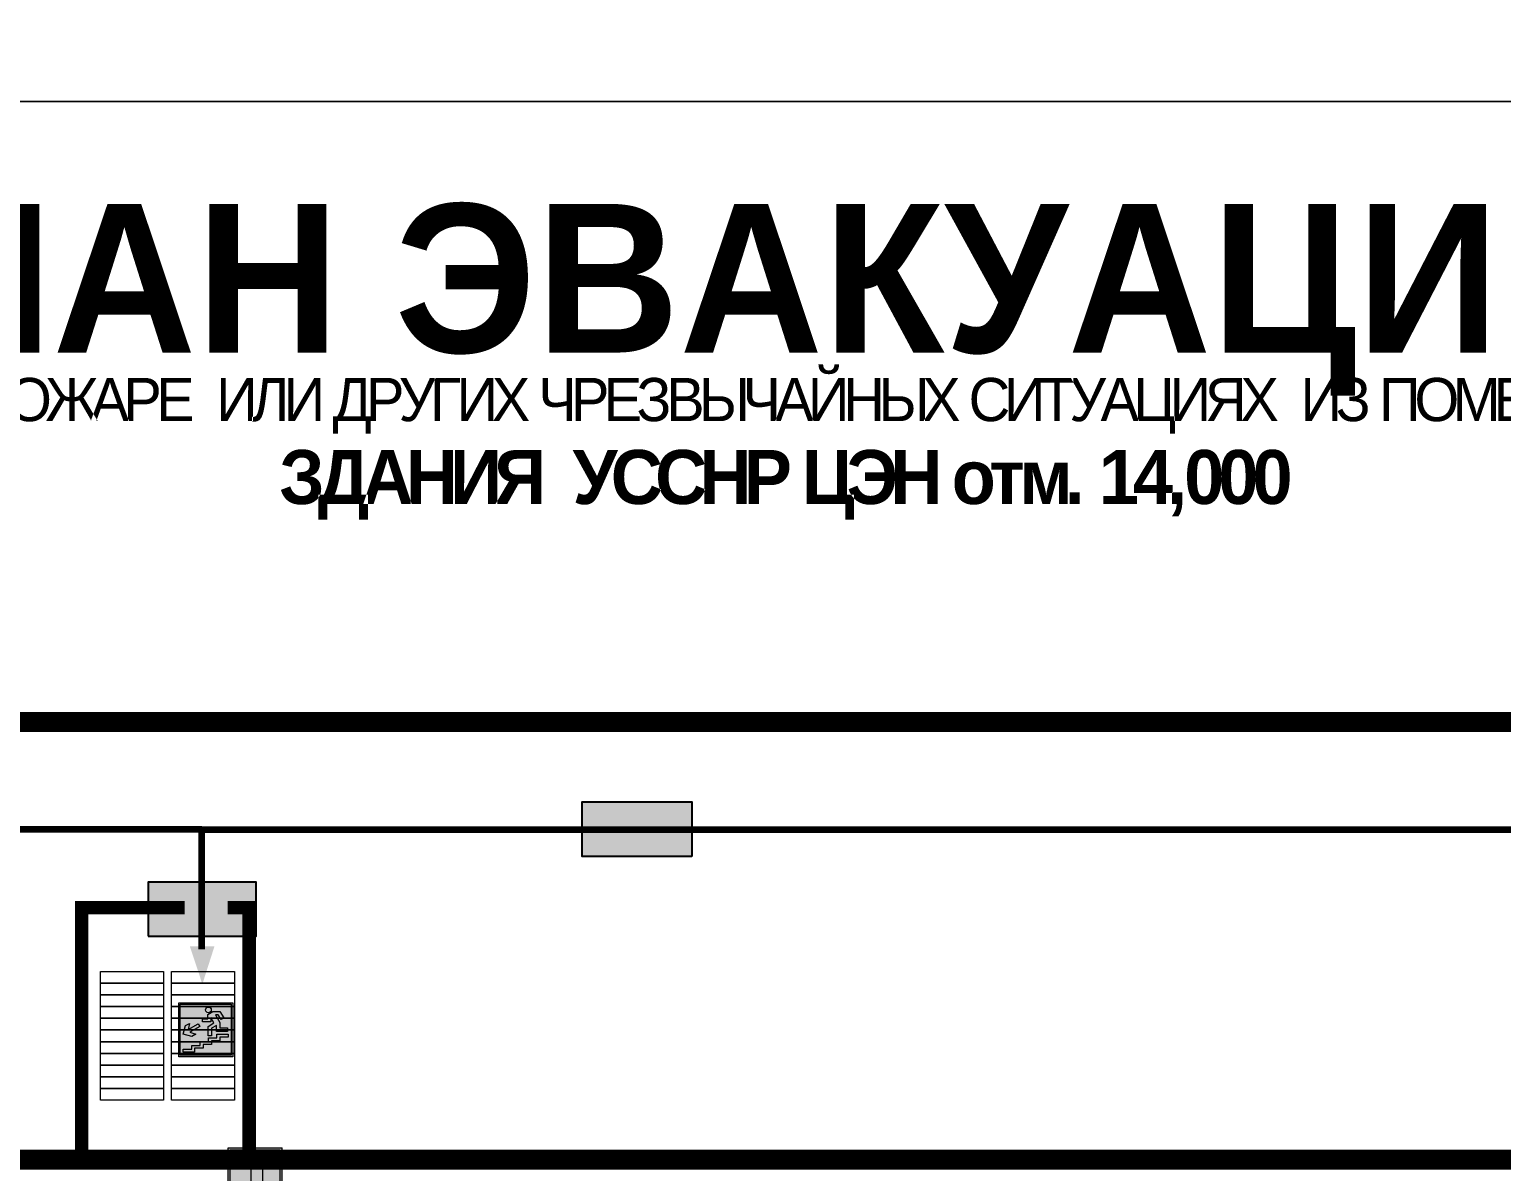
# Model space of a CAD drawing. Header units: millimetres. Extents: x 13810 to 67229, y 12374 to 21950.
# Drawn here: x 21312.1 to 21530.1, y 14783.9 to 14953 of the extents above; entities that cross this region are included whole.
import ezdxf

# ---------------------------------------------------------------- set-up
doc = ezdxf.new("R2010")
doc.units = ezdxf.units.MM
doc.layers.add('План_Штампы', color=7, linetype='Continuous')
doc.styles.add('обычный', font='arial.ttf')

# ---------------------------------------------------------------- blocks, each defined once
blk = doc.blocks.new('A$C7B4425F7')
at = {"true_color": 0xffffff}
blk.add_hatch(color=7, dxfattribs=at).paths.add_polyline_path([(0, 0), (-16, 0), (-16, -8), (0, -8)])
h = blk.add_hatch(color=126)
h.paths.add_polyline_path([(-0.2, -0.2), (-15.8, -0.2), (-15.8, -7.8), (-0.2, -7.8)])
h.paths.add_polyline_path([(-11.76, -2.03), (-11.76, -3.66), (-11.17, -3.66, -0.568275), (-11.17, -6.18), (-12.58, -6.18), (-12.58, -2.03)], flags=16)
h.paths.add_polyline_path([(-13.33, -4.12, -0.495768), (-13.59, -6.18), (-15.03, -6.18), (-15.03, -2.03), (-13.59, -2.03, -0.487973)], flags=16)
h.paths.add_polyline_path([(-10.25, -2.03), (-9.48, -2.03), (-9.48, -6.18), (-10.25, -6.18)], flags=16)
h.paths.add_polyline_path([(-13.84, -3.69), (-14.24, -3.69), (-14.24, -3.03), (-13.9, -3.03, -0.692621)], flags=0)
h.paths.add_polyline_path([(-9.15, -2.03), (-8.4, -2.03), (-8.04, -3.07), (-7.68, -2.03), (-6.93, -2.03), (-7.64, -4.1), (-6.93, -6.18), (-7.68, -6.18), (-8.04, -5.14), (-8.4, -6.18), (-9.15, -6.18), (-8.44, -4.1)], flags=16)
h.paths.add_polyline_path([(-11.76, -4.46), (-11.42, -4.46, -0.692621), (-11.36, -5.12), (-11.76, -5.12)], flags=0)
h.paths.add_polyline_path([(-13.9, -5.2), (-14.24, -5.2), (-14.24, -4.55), (-13.84, -4.55, -0.708038)], flags=0)
edge = h.paths.add_edge_path(flags=16)
edge.add_ellipse((-5.51, -4.08), major_axis=(0, 2.05), ratio=0.586184, start_angle=0, end_angle=360)
edge = h.paths.add_edge_path(flags=0)
edge.add_ellipse((-5.51, -4.08), major_axis=(0, 1.14), ratio=0.454828, start_angle=0, end_angle=360)
h.paths.add_polyline_path([(-4.13, -4.96, 0.377264), (-3.48, -4.52, 0.0555), (-3.16, -2.03), (-1.66, -2.03), (-1.66, -4.96), (-0.96, -4.96), (-0.96, -7.01), (-1.75, -7.01), (-1.75, -6.18), (-3.3, -6.18), (-3.3, -7.02), (-4.13, -7.02)], flags=16)
h.paths.add_polyline_path([(-2.73, -2.91), (-2.28, -2.91), (-2.28, -4.96), (-3.05, -4.96, 0.079136)], flags=0)
at = {"color": 126}
blk.add_lwpolyline([(-16, -8), (0, -8), (0, 0), (-16, 0)], close=True, dxfattribs=at)
blk = doc.blocks.new('A$C32E8229D')
at = {"true_color": 0xffffff}
blk.add_hatch(color=7, dxfattribs=at).paths.add_polyline_path([(0, 0), (0, -8), (16, -8), (16, 0)])
h = blk.add_hatch(color=126)
h.paths.add_polyline_path([(0.2, -0.2), (15.8, -0.2), (15.8, -7.8), (0.2, -7.8)])
h.paths.add_polyline_path([(13.49, -2.05), (12.08, -2.05), (11.37, -2.63, 0.162397), (11.29, -2.84), (11.29, -3.63), (10.35, -3.63), (10.35, -4.05), (11.68, -4.05), (11.68, -3.48), (12.26, -4.28), (11.29, -5.1), (11.29, -6.78), (11.85, -6.78), (11.85, -5.44), (12.8, -4.64), (12.8, -5.94), (14.46, -5.94), (14.46, -5.39), (13.45, -5.39), (13.45, -3.97), (12.46, -2.59), (13.15, -2.59), (13.69, -3.34), (14.18, -3)], flags=16)
h.paths.add_polyline_path([(10.74, -1.82, 1), (11.8, -1.82, 1)], flags=16)
h.paths.add_polyline_path([(9.39, -3.59), (5.99, -3.59), (6.56, -3.03), (5.91, -3.03), (5.1, -3.83), (5.91, -4.64), (6.56, -4.64), (5.99, -4.09), (9.39, -4.09)], flags=16)
h.paths.add_polyline_path([(4.29, -1.08), (1.72, -1.08), (1.72, -6.6), (4.29, -6.6)], flags=16)
at = {"color": 126}
blk.add_lwpolyline([(16, -8), (0, -8), (0, 0), (16, 0)], close=True, dxfattribs=at)
blk = doc.blocks.new('вниз 3')
at = {"lineweight": 0, "true_color": 0xffffff}
h = blk.add_hatch(color=7, dxfattribs=at)
h.dxf.hatch_style = 1
h.paths.add_polyline_path([(40997.5, -4475.69), (40997.25, -4475.28), (40995.76, -4476.15), (40995.97, -4475.23), (40995.39, -4475.56), (40995.05, -4476.83), (40996.33, -4477.17), (40996.91, -4476.83), (40996, -4476.55)], flags=0)
h.paths.add_polyline_path([(40999.81, -4473.95), (41000.22, -4473.95), (41000.64, -4474.67), (41001.03, -4474.43), (41000.46, -4473.49), (41000.42, -4473.49), (40999.43, -4473.49), (40998.68, -4473.92), (40998.68, -4474.57), (40997.88, -4474.57), (40997.88, -4475), (40999.14, -4475), (40999.14, -4474.43), (40999.14, -4474.38), (40999.59, -4475.15), (40998.72, -4475.67), (40998.72, -4477.06), (40999.24, -4477.06), (40999.24, -4475.96), (40999.95, -4475.56), (40999.95, -4476.43), (41001.61, -4476.43), (41001.61, -4475.88), (41000.47, -4475.88), (41000.47, -4475.12)], flags=0)
h.paths.add_polyline_path([(40999.2, -4473.24, 1), (40998.35, -4473.24, 1)], flags=0)
h.paths.add_polyline_path([(41000.46, -4477.26), (41001.69, -4477.26), (41001.69, -4476.84), (41000.03, -4476.84), (41000.03, -4477.39), (40998.78, -4477.39), (40998.78, -4477.95), (40997.53, -4477.95), (40997.53, -4478.5), (40996.29, -4478.5), (40996.29, -4479.06), (40995.05, -4479.06), (40995.05, -4479.48), (40995.29, -4479.48), (40996.72, -4479.48), (40996.72, -4478.92), (40997.97, -4478.92), (40997.97, -4478.36), (40999.2, -4478.36), (40999.2, -4477.81), (41000.46, -4477.81)], flags=0)
h.paths.add_polyline_path([(41002.37, -4472.17), (40994.37, -4472.17), (40994.37, -4480.17), (41002.37, -4480.17)])
h.paths.add_polyline_path([(41002.16, -4479.96), (40994.57, -4479.96), (40994.57, -4472.37), (41002.16, -4472.37)], flags=16)
h.paths.add_polyline_path([(41001.61, -4475.88), (41001.61, -4476.43), (40999.95, -4476.43), (40999.95, -4475.56), (40999.24, -4475.96), (40999.24, -4477.06), (40998.72, -4477.06), (40998.72, -4475.67), (40999.59, -4475.15), (40999.14, -4474.38), (40999.14, -4474.43), (40999.14, -4475), (40997.88, -4475), (40997.88, -4474.57), (40998.68, -4474.57), (40998.68, -4473.92), (40999.43, -4473.49), (41000.42, -4473.49), (41000.46, -4473.49), (41001.03, -4474.43), (41000.64, -4474.67), (41000.22, -4473.95), (40999.81, -4473.95), (41000.47, -4475.12), (41000.47, -4475.88)], flags=0)
h.paths.add_polyline_path([(41001.69, -4476.84), (41001.69, -4477.26), (41000.46, -4477.26), (41000.46, -4477.81), (40999.2, -4477.81), (40999.2, -4478.36), (40997.97, -4478.36), (40997.97, -4478.92), (40996.72, -4478.92), (40996.72, -4479.48), (40995.05, -4479.48), (40995.05, -4479.06), (40996.29, -4479.06), (40996.29, -4478.5), (40997.53, -4478.5), (40997.53, -4477.95), (40998.78, -4477.95), (40998.78, -4477.39), (41000.03, -4477.39), (41000.03, -4476.84)], flags=0)
h.paths.add_polyline_path([(40998.35, -4473.24, -1), (40999.2, -4473.24, -1)], flags=0)
h.paths.add_polyline_path([(40997.5, -4475.69), (40996, -4476.55), (40996.91, -4476.83), (40996.33, -4477.17), (40995.05, -4476.83), (40995.39, -4475.56), (40995.97, -4475.23), (40995.76, -4476.15), (40997.25, -4475.28)], flags=0)
at = {"lineweight": 0}
h = blk.add_hatch(color=126, dxfattribs=at)
h.dxf.hatch_style = 1
h.paths.add_polyline_path([(41002.16, -4472.37), (40994.57, -4472.37), (40994.57, -4479.96), (41002.16, -4479.96)])
h.paths.add_polyline_path([(40995.97, -4475.23), (40995.76, -4476.15), (40997.25, -4475.28), (40997.5, -4475.69), (40996, -4476.55), (40996.91, -4476.83), (40996.33, -4477.17), (40995.05, -4476.83), (40995.39, -4475.56)], flags=16)
h.paths.add_polyline_path([(40997.88, -4474.57), (40998.68, -4474.57), (40998.68, -4473.92), (40999.43, -4473.49), (41000.42, -4473.49), (41000.46, -4473.49), (41001.03, -4474.43), (41000.64, -4474.67), (41000.22, -4473.95), (40999.81, -4473.95), (41000.47, -4475.12), (41000.47, -4475.88), (41001.61, -4475.88), (41001.61, -4476.43), (40999.95, -4476.43), (40999.95, -4475.56), (40999.24, -4475.96), (40999.24, -4477.06), (40998.72, -4477.06), (40998.72, -4475.67), (40999.59, -4475.15), (40999.14, -4474.38), (40999.14, -4474.43), (40999.14, -4475), (40997.88, -4475)], flags=16)
h.paths.add_polyline_path([(40998.35, -4473.24, -1), (40999.2, -4473.24, -1)], flags=16)
h.paths.add_polyline_path([(40997.53, -4477.95), (40998.78, -4477.95), (40998.78, -4477.39), (41000.03, -4477.39), (41000.03, -4476.84), (41001.69, -4476.84), (41001.69, -4477.26), (41000.46, -4477.26), (41000.46, -4477.81), (40999.2, -4477.81), (40999.2, -4478.36), (40997.97, -4478.36), (40997.97, -4478.92), (40996.72, -4478.92), (40996.72, -4479.48), (40995.05, -4479.48), (40995.05, -4479.06), (40996.29, -4479.06), (40996.29, -4478.5), (40997.53, -4478.5)], flags=16)
at = {"lineweight": 0, "true_color": 0xffffff}
h = blk.add_hatch(color=7, dxfattribs=at)
h.dxf.hatch_style = 1
h.paths.add_polyline_path([(40999.2, -4473.24, 1), (40998.35, -4473.24, 1)])
h.paths.add_polyline_path([(40999.81, -4473.95), (41000.22, -4473.95), (41000.64, -4474.67), (41001.03, -4474.43), (41000.46, -4473.49), (41000.42, -4473.49), (40999.43, -4473.49), (40998.68, -4473.92), (40998.68, -4474.57), (40997.88, -4474.57), (40997.88, -4475), (40999.14, -4475), (40999.14, -4474.43), (40999.14, -4474.38), (40999.59, -4475.15), (40998.72, -4475.67), (40998.72, -4477.06), (40999.24, -4477.06), (40999.24, -4475.96), (40999.95, -4475.56), (40999.95, -4476.43), (41001.61, -4476.43), (41001.61, -4475.88), (41000.47, -4475.88), (41000.47, -4475.12)])
h.paths.add_polyline_path([(40999.2, -4477.81), (41000.46, -4477.81), (41000.46, -4477.26), (41001.69, -4477.26), (41001.69, -4476.84), (41000.03, -4476.84), (41000.03, -4477.39), (40998.78, -4477.39), (40998.78, -4477.95), (40997.53, -4477.95), (40997.53, -4478.5), (40996.29, -4478.5), (40996.29, -4479.06), (40995.05, -4479.06), (40995.05, -4479.48), (40995.29, -4479.48), (40996.72, -4479.48), (40996.72, -4478.92), (40997.97, -4478.92), (40997.97, -4478.36), (40999.2, -4478.36)])
h.paths.add_polyline_path([(40997.5, -4475.69), (40997.25, -4475.28), (40995.76, -4476.15), (40995.97, -4475.23), (40995.39, -4475.56), (40995.05, -4476.83), (40996.33, -4477.17), (40996.91, -4476.83), (40996, -4476.55)])
at = {"color": 126, "lineweight": 0}
for points in [[(40994.37, -4472.17), (41002.37, -4472.17), (41002.37, -4480.17), (40994.37, -4480.17)], [(40994.57, -4472.37), (41002.16, -4472.37), (41002.16, -4479.96), (40994.57, -4479.96)]]:
    blk.add_lwpolyline(points, close=True, dxfattribs=at)
for points in [[(40999.14, -4474.43), (40999.14, -4475), (40997.88, -4475), (40997.88, -4474.57), (40998.68, -4474.57), (40998.68, -4473.92), (40999.43, -4473.49), (41000.42, -4473.49), (41000.46, -4473.49), (41001.03, -4474.43), (41000.64, -4474.67), (41000.22, -4473.95), (40999.81, -4473.95), (41000.47, -4475.12), (41000.47, -4475.88), (41001.61, -4475.88), (41001.61, -4476.43), (40999.95, -4476.43), (40999.95, -4475.56), (40999.24, -4475.96), (40999.24, -4477.06), (40998.72, -4477.06), (40998.72, -4475.67), (40999.59, -4475.15), (40999.14, -4474.38), (40999.14, -4474.43)], [(40995.05, -4476.83), (40995.39, -4475.56), (40995.97, -4475.23), (40995.76, -4476.15), (40997.25, -4475.28), (40997.5, -4475.69), (40996, -4476.55), (40996.91, -4476.83), (40996.33, -4477.17), (40995.05, -4476.83)], [(40995.29, -4479.48), (40995.05, -4479.48), (40995.05, -4479.06), (40996.29, -4479.06), (40996.29, -4478.5), (40997.53, -4478.5), (40997.53, -4477.95), (40998.78, -4477.95), (40998.78, -4477.39), (41000.03, -4477.39), (41000.03, -4476.84), (41001.69, -4476.84), (41001.69, -4477.26), (41000.46, -4477.26), (41000.46, -4477.81), (40999.2, -4477.81), (40999.2, -4478.36), (40997.97, -4478.36), (40997.97, -4478.92), (40996.72, -4478.92), (40996.72, -4479.48), (40995.05, -4479.48)]]:
    blk.add_lwpolyline(points, dxfattribs=at)
blk.add_circle((40998.77, -4473.24), 0.426, dxfattribs=at)
blk = doc.blocks.new('A$C3AD82952')
at = {"true_color": 0xf5f5ff}
h = blk.add_hatch(color=7, dxfattribs=at)
h.dxf.hatch_style = 1
h.paths.add_polyline_path([(8.21, 8.73, 0.414214), (7.89, 9.05), (7.22, 9.05), (7.22, 9.92), (7.59, 9.92, 1), (7.57, 10.36), (7.22, 10.36), (7.22, 10.6), (6.43, 10.6), (6.43, 10.36), (6.01, 10.36), (4.74, 9.59), (4.74, 8.69), (4.98, 8.73), (4.98, 9.26), (6.12, 9.91), (6.43, 9.91), (6.43, 9.05), (5.76, 9.05, 0.414214), (5.44, 8.73), (5.44, 2.2), (8.21, 2.2)], flags=0)
h.paths.add_polyline_path([(12.8, 12.8), (0, 12.8), (0, 0), (12.8, 0)])
h.paths.add_polyline_path([(0.51, 12.29), (12.29, 12.29), (12.29, 0.51), (0.51, 0.51)], flags=16)
h.paths.add_polyline_path([(4.74, 9.59), (6.01, 10.36), (6.43, 10.36), (6.43, 10.6), (7.22, 10.6), (7.22, 10.36), (7.59, 10.36, -0.94586), (7.59, 9.92), (7.22, 9.92), (7.22, 9.05), (7.89, 9.05, -0.414214), (8.21, 8.73), (8.21, 2.2), (5.44, 2.2), (5.44, 8.73, -0.414214), (5.76, 9.05), (6.43, 9.05), (6.43, 9.91), (6.12, 9.91), (4.98, 9.26), (4.98, 8.73), (4.74, 8.69)], flags=0)
h = blk.add_hatch(color=242)
h.dxf.hatch_style = 1
h.paths.add_polyline_path([(12.29, 12.29), (0.51, 12.29), (0.51, 0.51), (12.29, 0.51)])
h.paths.add_polyline_path([(4.74, 8.69), (4.74, 9.59), (6.01, 10.36), (6.43, 10.36), (6.43, 10.6), (7.22, 10.6), (7.22, 10.36), (7.59, 10.36, -0.94586), (7.59, 9.92), (7.22, 9.92), (7.22, 9.05), (7.89, 9.05, -0.414214), (8.21, 8.73), (8.21, 2.2), (5.44, 2.2), (5.44, 8.73, -0.414214), (5.76, 9.05), (6.43, 9.05), (6.43, 9.91), (6.12, 9.91), (4.98, 9.26), (4.98, 8.73)], flags=16)
h = blk.add_hatch(color=7, dxfattribs=at)
h.dxf.hatch_style = 1
h.paths.add_polyline_path([(8.21, 8.73, 0.414214), (7.89, 9.05), (7.22, 9.05), (7.22, 9.92), (7.59, 9.92, 1), (7.57, 10.36), (7.22, 10.36), (7.22, 10.6), (6.43, 10.6), (6.43, 10.36), (6.01, 10.36), (4.74, 9.59), (4.74, 8.69), (4.98, 8.73), (4.98, 9.26), (6.12, 9.91), (6.43, 9.91), (6.43, 9.05), (5.76, 9.05, 0.414214), (5.44, 8.73), (5.44, 2.2), (8.21, 2.2)])
at = {"color": 242, "lineweight": 5}
for p, q in [((0, 0), (0, 12.8)), ((0, 12.8), (12.8, 12.8)), ((7.22, 10.6), (6.43, 10.6)), ((6.43, 10.6), (6.43, 10.36)), ((7.22, 10.36), (7.22, 10.6)), ((12.8, 0), (12.8, 12.8)), ((6.01, 10.36), (4.74, 9.59)), ((4.74, 9.59), (4.74, 8.69)), ((4.74, 8.69), (4.98, 8.73)), ((4.98, 9.26), (6.12, 9.91)), ((4.98, 8.73), (4.98, 9.26)), ((5.44, 2.2), (5.44, 8.73)), ((5.76, 9.05), (6.43, 9.05)), ((6.01, 10.36), (6.43, 10.36)), ((6.12, 9.91), (6.43, 9.91)), ((6.43, 9.91), (6.43, 9.05)), ((7.59, 10.36), (7.22, 10.36)), ((7.22, 9.05), (7.22, 9.92)), ((7.59, 9.92), (7.22, 9.92)), ((7.89, 9.05), (7.22, 9.05)), ((8.21, 2.2), (8.21, 8.73)), ((0, 0), (12.8, 0)), ((5.44, 2.2), (8.21, 2.2))]:
    blk.add_line(p, q, dxfattribs=at)
blk.add_lwpolyline([(0.51, 12.29), (12.29, 12.29), (12.29, 0.51), (0.51, 0.51)], close=True, dxfattribs=at)
for centre, radius, start, end in [((5.76, 8.73), 0.32, 90, 180), ((7.58, 10.14), 0.223, 273.1875, 86.8125), ((7.89, 8.73), 0.32, 0, 90)]:
    blk.add_arc(centre, radius, start, end, dxfattribs=at)

msp = doc.modelspace()

# ---------------------------------------------------------------- linework, layer by layer
at = {"color": 126, "lineweight": 0, "true_color": 0x008754}
for points in [[(21121.1, 15337.36), (21721.1, 15337.36), (21721.1, 14942.36), (21121.1, 14942.36)], [(21121.1, 14942.36), (21721.1, 14942.36), (21721.1, 14547.36), (21121.1, 14547.36)]]:
    msp.add_lwpolyline(points, close=True, dxfattribs=at)
at = {"lineweight": 100}
for points, const_width in [([(21555.5, 14659.59), (21665.87, 14659.59), (21668.16, 14659.59), (21668.16, 14850.49), (21175.75, 14850.49), (21175.75, 14659.59), (21555.5, 14659.59)], 3), ([(21335.09, 14822.99), (21319.83, 14822.99), (21319.83, 14785.68)], 2), ([(21344.63, 14785.68), (21344.63, 14822.99), (21341.44, 14822.99)], 2), ([(21569.95, 14659.59), (21569.95, 14785.68), (21175.75, 14785.68)], 3)]:
    msp.add_lwpolyline(points, dxfattribs=dict(at, const_width=const_width))
at = {"color": 126, "lineweight": 100, "true_color": 0x008754}
for points in [[(21337.62, 14834.56), (21199.57, 14834.56)], [(21337.62, 14816.84), (21337.62, 14834.56), (21627.03, 14834.56), (21627.03, 14673.96)]]:
    msp.add_lwpolyline(points, dxfattribs=at)
at = {"lineweight": 0}
for points in [[(21322.6, 14811.81), (21322.6, 14813.54), (21331.94, 14813.54), (21331.94, 14811.81)], [(21333.12, 14811.81), (21333.12, 14813.54), (21342.47, 14813.54), (21342.47, 14811.81)], [(21322.6, 14810.08), (21322.6, 14811.81), (21331.94, 14811.81), (21331.94, 14810.08)], [(21322.6, 14808.34), (21322.6, 14810.08), (21331.94, 14810.08), (21331.94, 14808.34)], [(21333.12, 14810.08), (21333.12, 14811.81), (21342.47, 14811.81), (21342.47, 14810.08)], [(21333.12, 14808.34), (21333.12, 14810.08), (21342.47, 14810.08), (21342.47, 14808.34)], [(21322.6, 14806.61), (21322.6, 14808.34), (21331.94, 14808.34), (21331.94, 14806.61)], [(21333.12, 14806.61), (21333.12, 14808.34), (21342.47, 14808.34), (21342.47, 14806.61)], [(21322.6, 14804.88), (21322.6, 14806.61), (21331.94, 14806.61), (21331.94, 14804.88)], [(21333.12, 14804.88), (21333.12, 14806.61), (21342.47, 14806.61), (21342.47, 14804.88)], [(21322.6, 14803.15), (21322.6, 14804.88), (21331.94, 14804.88), (21331.94, 14803.15)], [(21333.12, 14803.15), (21333.12, 14804.88), (21342.47, 14804.88), (21342.47, 14803.15)], [(21322.6, 14801.42), (21322.6, 14803.15), (21331.94, 14803.15), (21331.94, 14801.42)], [(21322.6, 14799.68), (21322.6, 14801.42), (21331.94, 14801.42), (21331.94, 14799.68)], [(21333.12, 14801.42), (21333.12, 14803.15), (21342.47, 14803.15), (21342.47, 14801.42)], [(21333.12, 14799.68), (21333.12, 14801.42), (21342.47, 14801.42), (21342.47, 14799.68)], [(21322.6, 14797.95), (21322.6, 14799.68), (21331.94, 14799.68), (21331.94, 14797.95)], [(21333.12, 14797.95), (21333.12, 14799.68), (21342.47, 14799.68), (21342.47, 14797.95)], [(21322.6, 14796.22), (21322.6, 14797.95), (21331.94, 14797.95), (21331.94, 14796.22)], [(21333.12, 14796.22), (21333.12, 14797.95), (21342.47, 14797.95), (21342.47, 14796.22)], [(21322.6, 14794.49), (21322.6, 14796.22), (21331.94, 14796.22), (21331.94, 14794.49)], [(21333.12, 14794.49), (21333.12, 14796.22), (21342.47, 14796.22), (21342.47, 14794.49)]]:
    msp.add_lwpolyline(points, close=True, dxfattribs=at)
at = {"layer": 'План_Штампы', "color": 126, "true_color": 0x008754}
msp.add_solid([(21335.85, 14817.29), (21339.51, 14817.29), (21337.71, 14811.67)], dxfattribs=at)

# ---------------------------------------------------------------- block references
at = {"color": 126, "true_color": 0x008754}
msp.add_blockref('вниз 3', (-19660.16, 19281.09), dxfattribs=at)
at = {"xscale": 0.625, "yscale": 0.625, "zscale": 0.625}
msp.add_blockref('A$C3AD82952', (21341.52, 14779.45), dxfattribs=at)
at = {"layer": 'План_Штампы', "color": 126, "true_color": 0x008754, "xscale": 1.012510887696, "yscale": 1.012510887696, "zscale": 1.012510887696, "rotation": 359.9978653237144}
msp.add_blockref('A$C32E8229D', (21393.98, 14838.65), dxfattribs=at)
at = {"layer": 'План_Штампы'}
msp.add_blockref('A$C7B4425F7', (21345.68, 14826.75), dxfattribs=at)

# ---------------------------------------------------------------- texts
at = {"lineweight": 0, "insert": (21273.75, 14927.19), "char_height": 22, "width": 493.8901, "attachment_point": 1, "style": 'обычный'}
msp.add_mtext('{\\fProxima Nova Rg|b1|i0|c204|p2;ПЛАН ЭВАКУАЦИИ}', dxfattribs=at)
at = {"color": 0, "lineweight": 0, "insert": (21423.69, 14901.61), "char_height": 8, "width": 449.2158, "attachment_point": 5, "style": 'обычный'}
msp.add_mtext('{\\fArial Black|b1|i0|c204|p34;\\H2x;\\T0.85;  \\fArial Narrow|b0|i0|c204|p34;\\H0.8x;\\W0.9;\\P\\fProxima Nova Rg|b0|i0|c204|p2;\\H0.5x;\\W1;\\C256;ПРИ ПОЖАРЕ  ИЛИ ДРУГИХ ЧРЕЗВЫЧАЙНЫХ СИТУАЦИЯХ  ИЗ ПОМЕЩЕНИЙ \\fProxima Nova Rg|b1|i0|c204|p2;\\H1.25x;\\PЗДАНИЯ  УССНР ЦЭН отм. 14,000}', dxfattribs=at)

doc.saveas('drawing.dxf')
